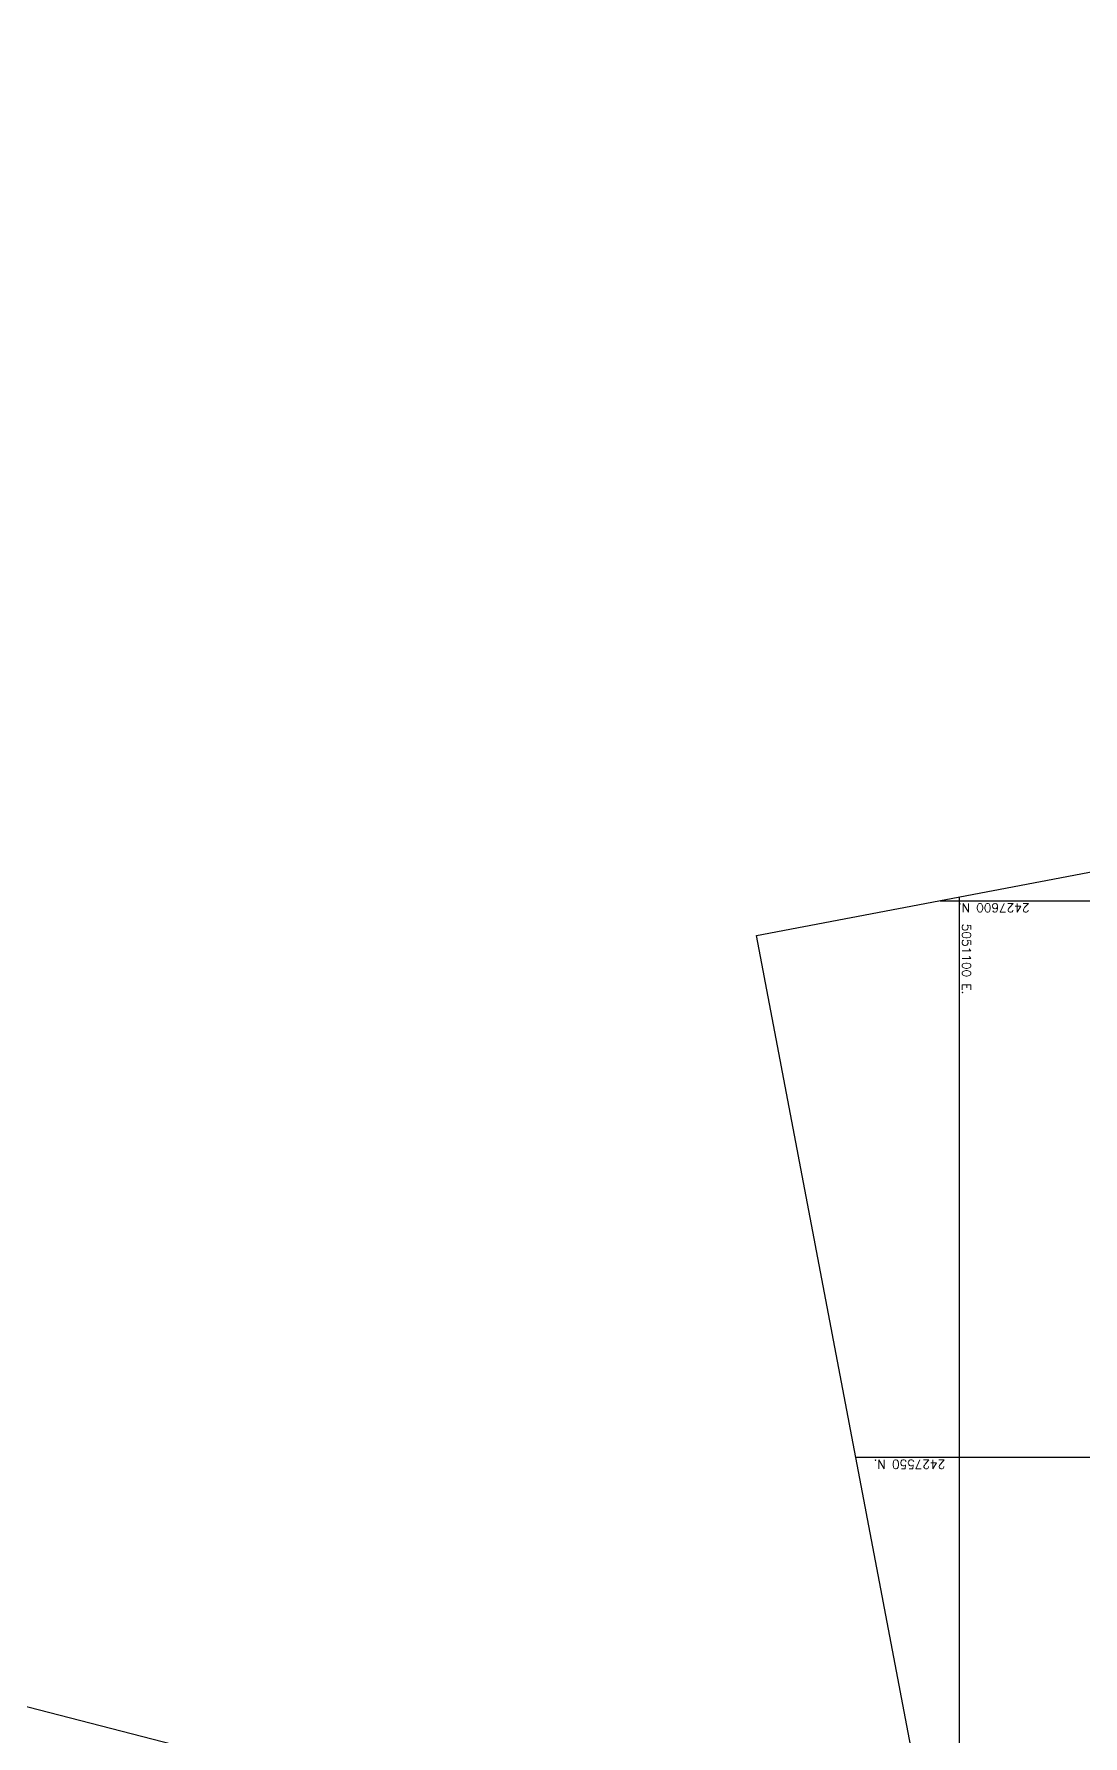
# Model space of a CAD drawing. Header units: metres. Extents: x 5050567 to 5051779, y 2427177 to 2427777.
# Drawn here: x 5051016.9 to 5051111.1, y 2427525 to 2427677.9 of the extents above; entities that cross this region are included whole.
import ezdxf
from ezdxf.enums import TextEntityAlignment as Align

# ---------------------------------------------------------------- set-up
doc = ezdxf.new("R2010")
doc.units = ezdxf.units.M
doc.layers.add('GEN-COORD-PAR', color=8, linetype='Continuous')
doc.styles.add('CORDENADAS', font='romans.shx')

msp = doc.modelspace()

# ---------------------------------------------------------------- linework, layer by layer
at = {"layer": 'GEN-COORD-PAR', "linetype": 'Continuous'}
for p, q in [((5051098.26, 2427600), (5051522.44, 2427600)), ((5051100, 2427501.07), (5051100, 2427600.33)), ((5051090.69, 2427550), (5051531.95, 2427550))]:
    msp.add_line(p, q, dxfattribs=at)
for points in [[(5051081.78, 2427596.86), (5051507.63, 2427677.86), (5051539.44, 2427510.59), (5051113.6, 2427429.59)], [(5050872.4, 2427564.71), (5051292.13, 2427456.39), (5051249.58, 2427291.52), (5050829.85, 2427399.84)]]:
    msp.add_lwpolyline(points, close=True, dxfattribs=at)

# ---------------------------------------------------------------- texts
at = {"layer": 'GEN-COORD-PAR', "style": 'CORDENADAS'}
for s, p in [('2427600 N.', (5051099.86, 2427599.76)), ('2427550 N.', (5051092.29, 2427549.76))]:
    msp.add_text(s, height=0.8, rotation=180, dxfattribs=at).set_placement(p, align=Align.RIGHT)
msp.add_text('5051100 E.', height=0.8, rotation=270, dxfattribs=at).set_placement((5051100.24, 2427597.93))

doc.saveas('drawing.dxf')
